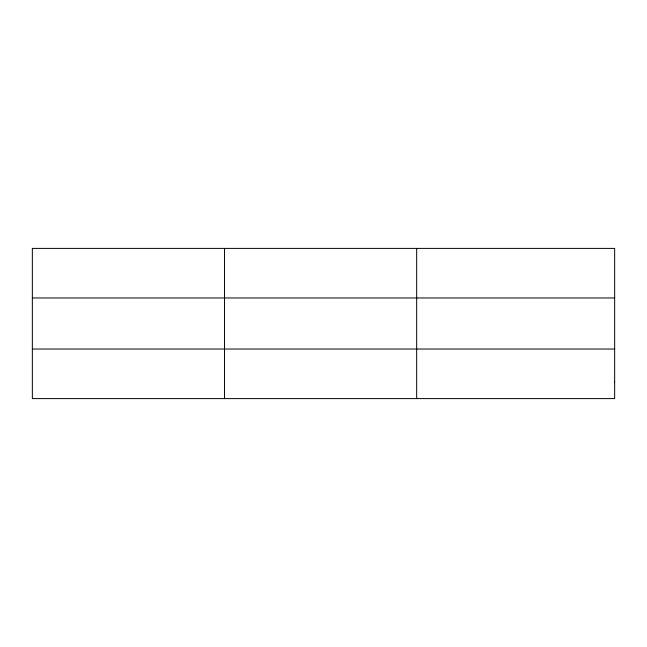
<?xml version="1.0" encoding="UTF-8"?>
<svg xmlns="http://www.w3.org/2000/svg" width="647" height="647" viewBox="0 0 647 647"><rect width="100%" height="100%" fill="white"/><g stroke="black" fill="none" stroke-linecap="round" stroke-linejoin="round"><path stroke-width="0.97" d="M224.509 398.601L224.509 248.399M416.668 398.601L416.668 248.399M32.35 297.968L614.65 297.968M32.35 349.032L614.65 349.032M614.65 382.078L614.65 398.601L32.35 398.601L32.35 248.399L614.65 248.399L614.65 382.078"/></g></svg>
